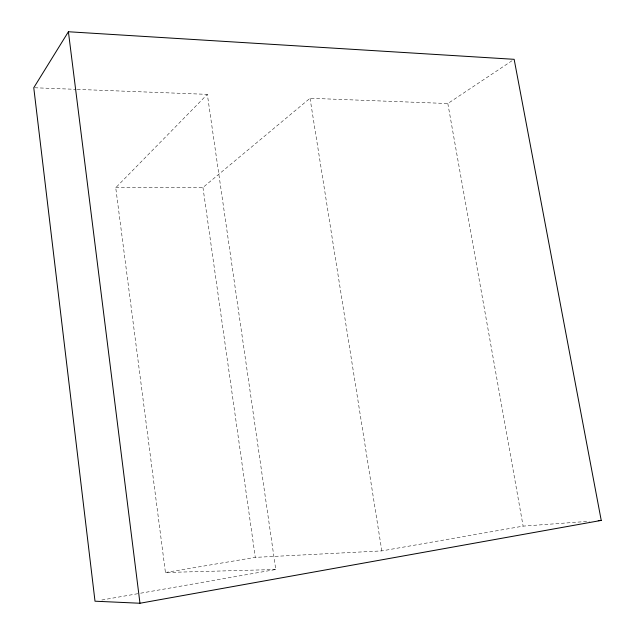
<?xml version="1.0" encoding="UTF-8"?>
<svg xmlns="http://www.w3.org/2000/svg" width="635" height="635" viewBox="0 0 635 635"><rect width="100%" height="100%" fill="white"/><g stroke="black" fill="none" stroke-linecap="round" stroke-linejoin="round"><path stroke-width="0.48" stroke-dasharray="3.17 2.38" d="M275.757 569.508L165.433 572.5L115.737 187.706L207.335 94.353L275.757 569.508L139.946 593.32M115.737 187.706L202.954 187.476L310.031 98.274L447.826 103.537L512.516 60.412M101.846 600.004L138.97 593.495M165.433 572.5L255.286 557.371L381.818 550.902L523.121 526.129L589.367 521.279M34.758 87.765L76.176 89.344M77.16 89.384L207.335 94.353M447.826 103.537L523.121 526.129M310.031 98.274L381.818 550.902M202.954 187.476L255.286 557.371"/><path stroke-width="0.95" d="M68.405 31.75L33.766 87.725L95.004 601.202L139.97 603.25L601.234 520.414L514.152 59.317L68.405 31.75L139.97 603.25M598.265 520.629L601.234 520.414"/></g></svg>
